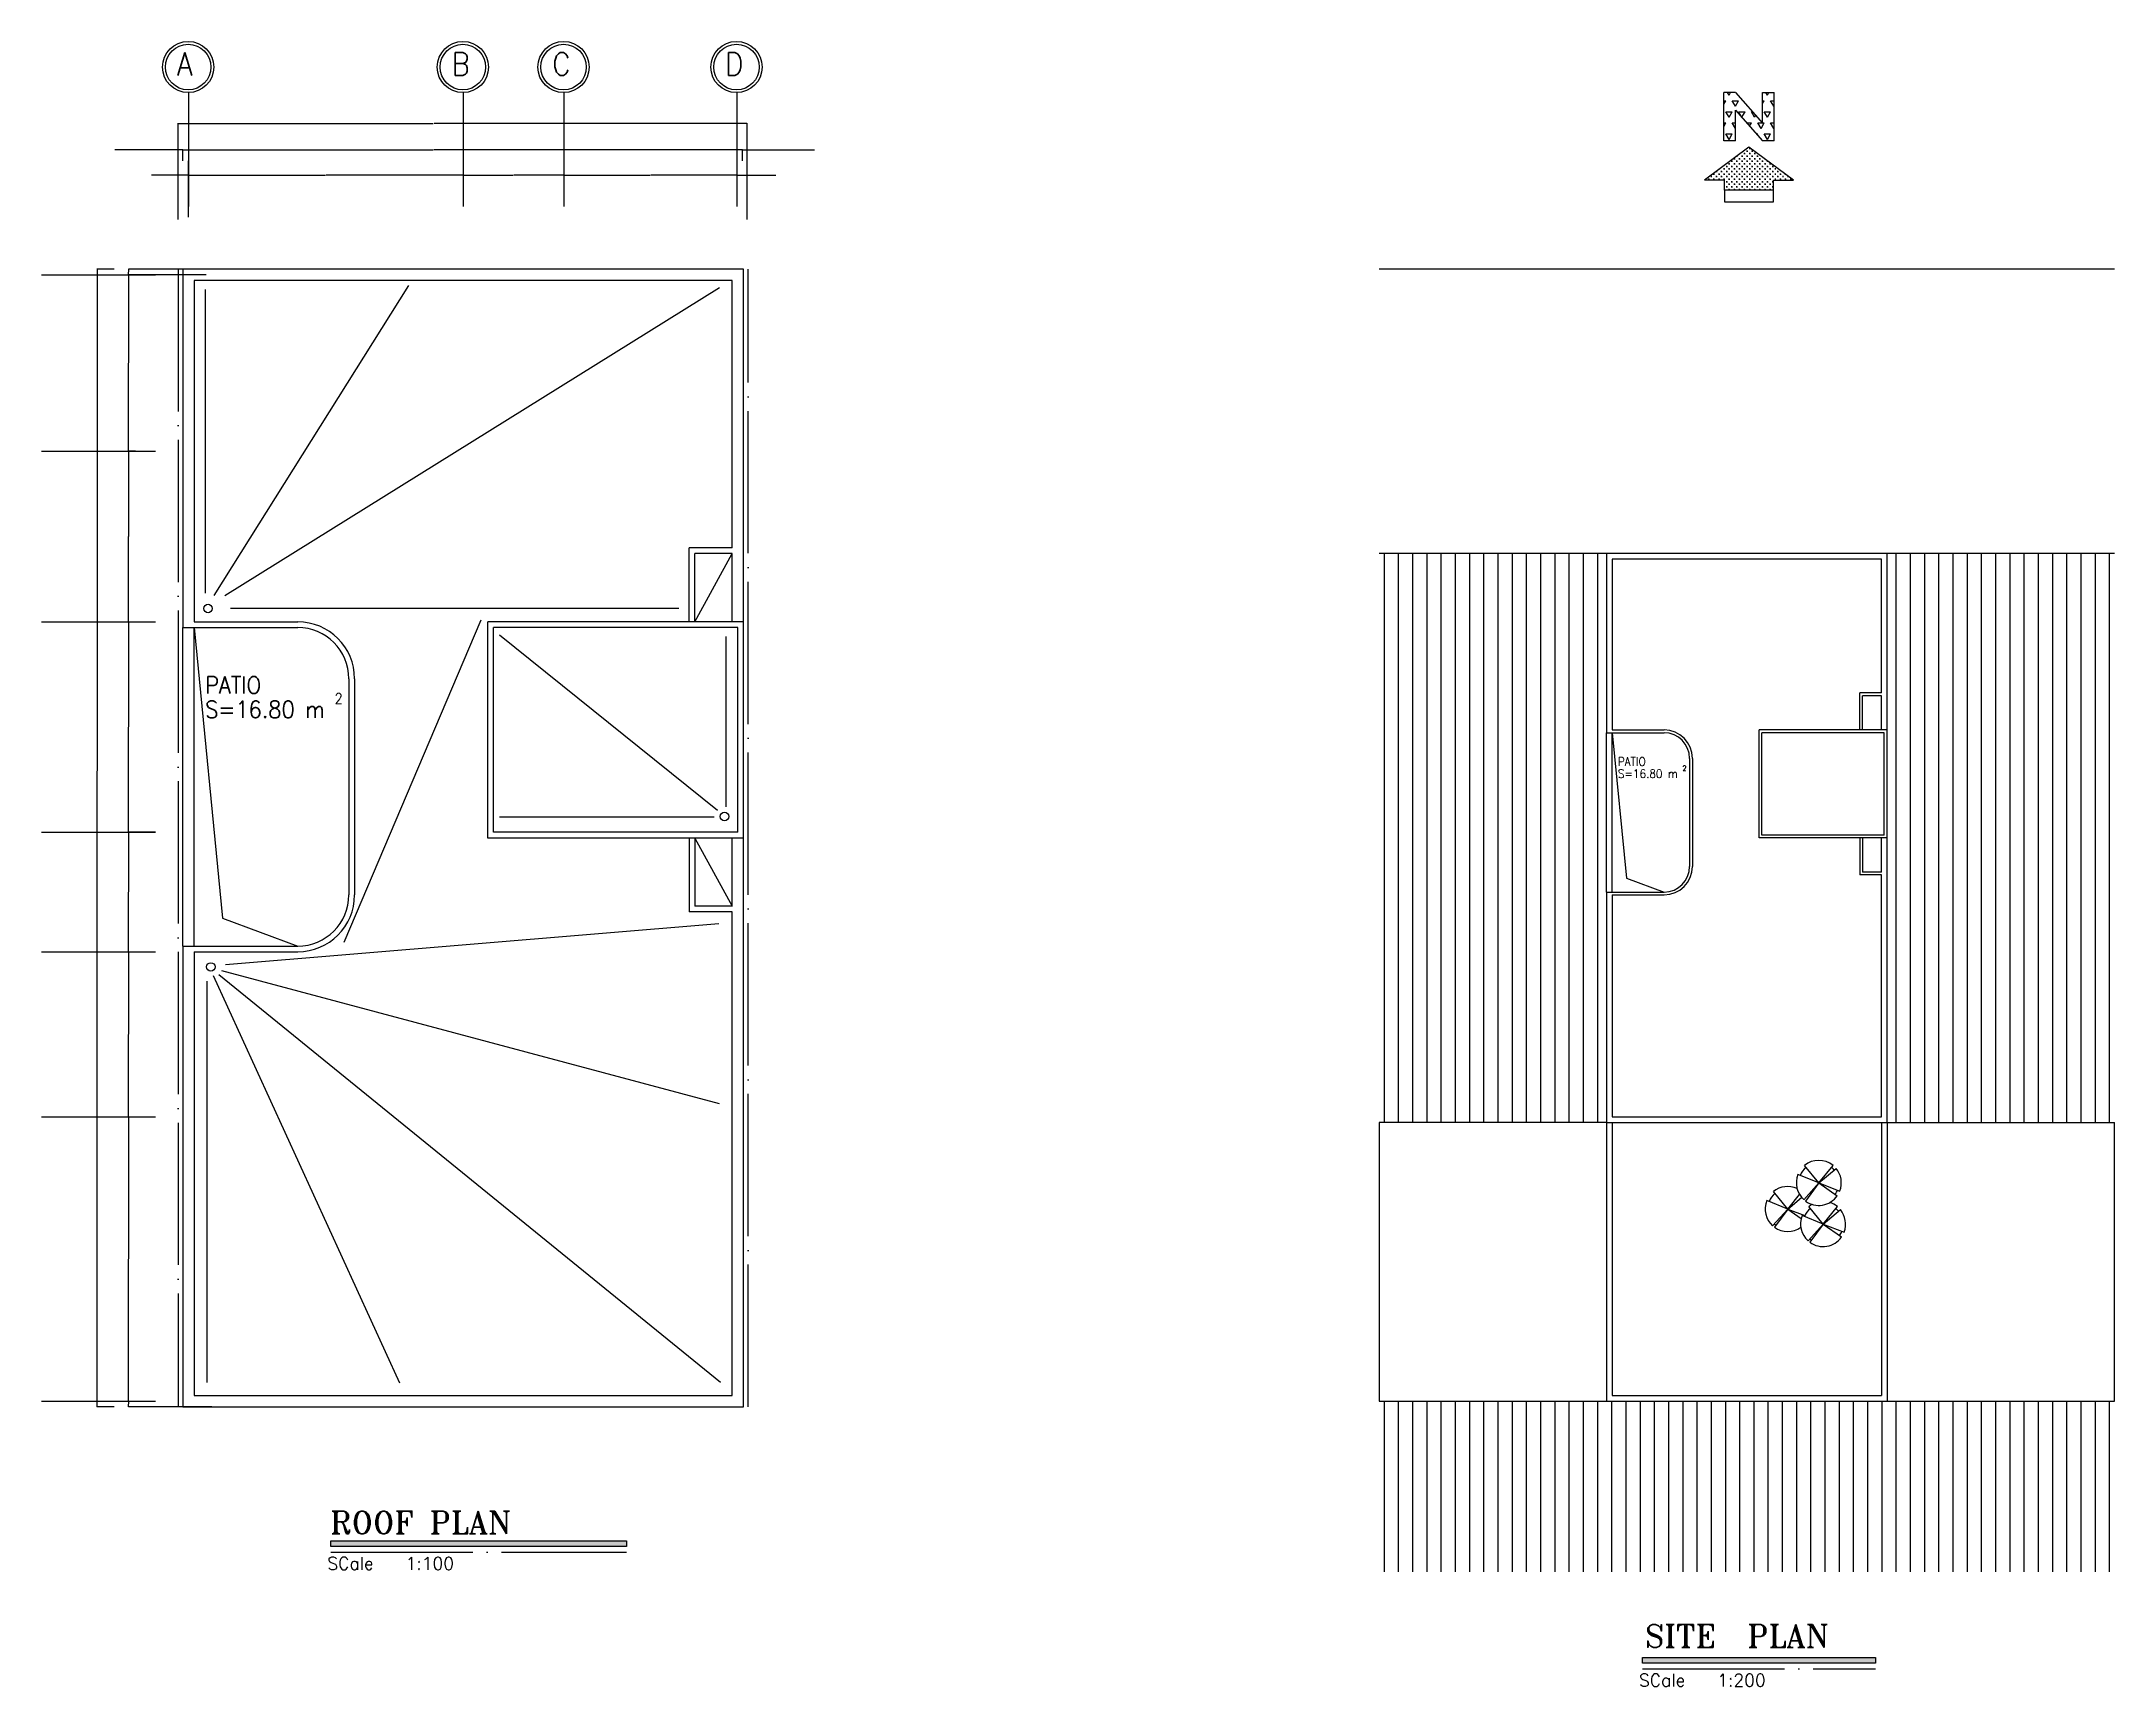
# Model space of a CAD drawing. Header units: millimetres. Extents: x 0 to 12169, y 6 to 10142.
# Drawn here: x 8525 to 12169, y 3379 to 6271 of the extents above; entities that cross this region are included whole.
import ezdxf

# ---------------------------------------------------------------- set-up
doc = ezdxf.new("R2010")
doc.units = ezdxf.units.MM
doc.header["$LTSCALE"] = 50
doc.header["$MEASUREMENT"] = 0
doc.linetypes.add('AXIS', pattern=[6, 5, -0.5, 0, -0.5])
doc.linetypes.add('DASHDOTX2', pattern=[50.8, 25.4, -12.7, 0, -12.7])
for name, color, linetype in [('1', 8, 'AXIS'), ('10', 10, 'Continuous'), ('2', 4, 'Continuous'), ('3', 3, 'Continuous'), ('4', 136, 'Continuous'), ('ax', 1, 'DASHDOTX2'), ('DIM', 8, 'Continuous'), ('HACH', 140, 'Continuous'), ('TREE', 11, 'Continuous'), ('TXT', 2, 'Continuous'), ('TXT-1', 2, 'Continuous')]:
    doc.layers.add(name, color=color, linetype=linetype)
doc.styles.add('ROMANS', font='ROMANS.shx', dxfattribs={"width": 0.9})
doc.styles.add('ROMANT', font='romant', dxfattribs={"height": 20})
doc.styles.get("Standard").update_dxf_attribs({"font": 'arial.ttf'})
doc.dimstyles.get("Standard").update_dxf_attribs({"dimtxt": 0.18, "dimasz": 0.18, "dimexe": 0.18, "dimexo": 0.0625, "dimgap": 0.09, "dimtad": 0, "dimtih": 1, "dimtoh": 1, "dimdec": 4, "dimzin": 0, "dimdsep": 46, "dimtxsty": 'Standard', "dimcen": 0.09, "dimadec": 0, "dimazin": 0, "dimtfac": 1, "dimtdec": 4, "dimtofl": 0, "dimtmove": 0, "dimatfit": 3, "dimfxl": 1, "dimtolj": 1, "dimtzin": 0, "dimarcsym": 0})

# ---------------------------------------------------------------- blocks, each defined once
blk = doc.blocks.new('*D66')
at = {"layer": 'DEFPOINTS', "color": 0, "transparency": 16777216}
for p in [(8666, 5250.9), (8666, 4880.9), (8677.6, 4880.9)]:
    blk.add_point(p, dxfattribs=at)
at = {"layer": 'DIM', "color": 0, "lineweight": -2, "transparency": 16777216}
for p, q in [((8666, 5250.9), (8677.8, 5250.9)), ((8677.6, 5250.7), (8677.6, 5066.1)), ((8677.6, 4881.1), (8677.6, 5065.7)), ((8666, 4880.9), (8677.8, 4880.9))]:
    blk.add_line(p, q, dxfattribs=at)
at = {"layer": 'DIM', "color": 0, "transparency": 16777216}
for points in [[(8677.6, 5250.7), (8677.6, 5250.7), (8677.6, 5250.9)], [(8677.6, 4881.1), (8677.6, 4881.1), (8677.6, 4880.9)]]:
    blk.add_solid(points, dxfattribs=at)
at = {"layer": 'DIM', "color": 0, "transparency": 16777216, "insert": (8677.6, 5065.9), "char_height": 0.18, "attachment_point": 5}
blk.add_mtext('\\A1;370.0000', dxfattribs=at)
blk = doc.blocks.new('*D67')
at = {"layer": 'DEFPOINTS', "color": 0, "transparency": 16777216}
for p in [(8622.3, 5870.9), (8652.6, 5870.9), (8652.6, 3870.9)]:
    blk.add_point(p, dxfattribs=at)
at = {"layer": 'DIM', "color": 0, "lineweight": -2, "transparency": 16777216}
for p, q in [((8652.5, 5870.9), (8622.2, 5870.9)), ((8622.3, 5870.7), (8622.3, 4988.9)), ((8622.3, 3871.1), (8622.3, 4988.6)), ((8652.5, 3870.9), (8622.2, 3870.9))]:
    blk.add_line(p, q, dxfattribs=at)
at = {"layer": 'DIM', "color": 0, "transparency": 16777216}
for points in [[(8622.3, 5870.7), (8622.4, 5870.7), (8622.3, 5870.9)], [(8622.3, 3871.1), (8622.4, 3871.1), (8622.3, 3870.9)]]:
    blk.add_solid(points, dxfattribs=at)
at = {"layer": 'DIM', "color": 0, "transparency": 16777216, "insert": (8622.3, 4988.8), "char_height": 0.18, "attachment_point": 5}
blk.add_mtext('\\A1;2000.0000', dxfattribs=at)
blk = doc.blocks.new('*D68')
at = {"layer": 'DEFPOINTS', "color": 0, "transparency": 16777216}
for p in [(8666, 4380.9), (8666, 3880.9), (8677.6, 3880.9)]:
    blk.add_point(p, dxfattribs=at)
at = {"layer": 'DIM', "color": 0, "lineweight": -2, "transparency": 16777216}
for p, q in [((8666, 4380.9), (8677.8, 4380.9)), ((8677.6, 4380.7), (8677.6, 4131.1)), ((8677.6, 3881.1), (8677.6, 4130.7)), ((8666, 3880.9), (8677.8, 3880.9))]:
    blk.add_line(p, q, dxfattribs=at)
at = {"layer": 'DIM', "color": 0, "transparency": 16777216}
for points in [[(8677.6, 4380.7), (8677.6, 4380.7), (8677.6, 4380.9)], [(8677.6, 3881.1), (8677.6, 3881.1), (8677.6, 3880.9)]]:
    blk.add_solid(points, dxfattribs=at)
at = {"layer": 'DIM', "color": 0, "transparency": 16777216, "insert": (8677.6, 4130.9), "char_height": 0.18, "attachment_point": 5}
blk.add_mtext('\\A1;500.0000', dxfattribs=at)
blk = doc.blocks.new('*D69')
at = {"layer": 'DEFPOINTS', "color": 0, "transparency": 16777216}
for p in [(8666, 3880.9), (8677.6, 3870.9), (8824.4, 3870.9)]:
    blk.add_point(p, dxfattribs=at)
at = {"layer": 'DIM', "color": 0, "lineweight": -2, "transparency": 16777216}
for p, q in [((8666, 3880.9), (8677.8, 3880.9)), ((8824.3, 3870.9), (8677.4, 3870.9)), ((8677.6, 3880.7), (8677.6, 3876.1)), ((8677.6, 3871.1), (8677.6, 3875.7))]:
    blk.add_line(p, q, dxfattribs=at)
at = {"layer": 'DIM', "color": 0, "transparency": 16777216}
for points in [[(8677.6, 3880.7), (8677.6, 3880.7), (8677.6, 3880.9)], [(8677.6, 3871.1), (8677.6, 3871.1), (8677.6, 3870.9)]]:
    blk.add_solid(points, dxfattribs=at)
at = {"layer": 'DIM', "color": 0, "transparency": 16777216, "insert": (8677.6, 3875.9), "char_height": 0.18, "attachment_point": 5}
blk.add_mtext('\\A1;10.0000', dxfattribs=at)
blk = doc.blocks.new('*D70')
at = {"layer": 'DEFPOINTS', "color": 0, "transparency": 16777216}
for p in [(8666, 4670.9), (8666, 4380.9), (8677.6, 4380.9)]:
    blk.add_point(p, dxfattribs=at)
at = {"layer": 'DIM', "color": 0, "lineweight": -2, "transparency": 16777216}
for p, q in [((8666, 4670.9), (8677.8, 4670.9)), ((8677.6, 4670.7), (8677.6, 4526.1)), ((8677.6, 4381.1), (8677.6, 4525.7)), ((8666, 4380.9), (8677.8, 4380.9))]:
    blk.add_line(p, q, dxfattribs=at)
at = {"layer": 'DIM', "color": 0, "transparency": 16777216}
for points in [[(8677.6, 4670.7), (8677.6, 4670.7), (8677.6, 4670.9)], [(8677.6, 4381.1), (8677.6, 4381.1), (8677.6, 4380.9)]]:
    blk.add_solid(points, dxfattribs=at)
at = {"layer": 'DIM', "color": 0, "transparency": 16777216, "insert": (8677.6, 4525.9), "char_height": 0.18, "attachment_point": 5}
blk.add_mtext('\\A1;290.0000', dxfattribs=at)
blk = doc.blocks.new('*D71')
at = {"layer": 'DEFPOINTS', "color": 0, "transparency": 16777216}
for p in [(8677.6, 4880.9), (8724.8, 4880.9), (8666, 4670.9)]:
    blk.add_point(p, dxfattribs=at)
at = {"layer": 'DIM', "color": 0, "lineweight": -2, "transparency": 16777216}
for p, q in [((8724.8, 4880.9), (8677.4, 4880.9)), ((8677.6, 4880.7), (8677.6, 4776.1)), ((8677.6, 4671.1), (8677.6, 4775.7)), ((8666, 4670.9), (8677.8, 4670.9))]:
    blk.add_line(p, q, dxfattribs=at)
at = {"layer": 'DIM', "color": 0, "transparency": 16777216}
for points in [[(8677.6, 4880.7), (8677.6, 4880.7), (8677.6, 4880.9)], [(8677.6, 4671.1), (8677.6, 4671.1), (8677.6, 4670.9)]]:
    blk.add_solid(points, dxfattribs=at)
at = {"layer": 'DIM', "color": 0, "transparency": 16777216, "insert": (8677.6, 4775.9), "char_height": 0.18, "attachment_point": 5}
blk.add_mtext('\\A1;210.0000', dxfattribs=at)
blk = doc.blocks.new('*D72')
at = {"layer": 'DEFPOINTS', "color": 0, "transparency": 16777216}
for p in [(9266.1, 6071.2), (9443.1, 6071.2), (9443.1, 6036.5)]:
    blk.add_point(p, dxfattribs=at)
at = {"layer": 'DIM', "color": 0, "lineweight": -2, "transparency": 16777216}
for p, q in [((9266.1, 6071.2), (9266.1, 6036.3)), ((9443.1, 6071.2), (9443.1, 6036.3)), ((9266.3, 6036.5), (9354, 6036.5)), ((9442.9, 6036.5), (9355.2, 6036.5))]:
    blk.add_line(p, q, dxfattribs=at)
at = {"layer": 'DIM', "color": 0, "transparency": 16777216}
for points in [[(9266.3, 6036.5), (9266.3, 6036.4), (9266.1, 6036.5)], [(9442.9, 6036.5), (9442.9, 6036.4), (9443.1, 6036.5)]]:
    blk.add_solid(points, dxfattribs=at)
at = {"layer": 'DIM', "color": 0, "transparency": 16777216, "insert": (9354.6, 6036.5), "char_height": 0.18, "attachment_point": 5}
blk.add_mtext('\\A1;177.0000', dxfattribs=at)
blk = doc.blocks.new('*D73')
at = {"layer": 'DEFPOINTS', "color": 0, "transparency": 16777216}
for p in [(9765.1, 6127.3), (8765.1, 5982.9), (9765.1, 5982.9)]:
    blk.add_point(p, dxfattribs=at)
at = {"layer": 'DIM', "color": 0, "lineweight": -2, "transparency": 16777216}
for p, q in [((8765.1, 5983), (8765.1, 6127.5)), ((8765.3, 6127.3), (9213.4, 6127.3)), ((9764.9, 6127.3), (9214.8, 6127.3)), ((9765.1, 5983), (9765.1, 6127.5))]:
    blk.add_line(p, q, dxfattribs=at)
at = {"layer": 'DIM', "color": 0, "transparency": 16777216}
for points in [[(8765.3, 6127.3), (8765.3, 6127.2), (8765.1, 6127.3)], [(9764.9, 6127.3), (9764.9, 6127.2), (9765.1, 6127.3)]]:
    blk.add_solid(points, dxfattribs=at)
at = {"layer": 'DIM', "color": 0, "transparency": 16777216, "insert": (9214.1, 6127.3), "char_height": 0.18, "attachment_point": 5}
blk.add_mtext('\\A1;1000.0000', dxfattribs=at)
blk = doc.blocks.new('*D74')
at = {"layer": 'DEFPOINTS', "color": 0, "transparency": 16777216}
for p in [(8773.1, 6061.5), (9757.1, 6081), (9757.1, 6061.5)]:
    blk.add_point(p, dxfattribs=at)
at = {"layer": 'DIM', "color": 0, "lineweight": -2, "transparency": 16777216}
for p, q in [((8773.1, 6061.5), (8773.1, 6081.2)), ((8773.3, 6081), (9213.5, 6081)), ((9756.9, 6081), (9214.7, 6081)), ((9757.1, 6061.5), (9757.1, 6081.2))]:
    blk.add_line(p, q, dxfattribs=at)
at = {"layer": 'DIM', "color": 0, "transparency": 16777216}
for points in [[(8773.3, 6081), (8773.3, 6081), (8773.1, 6081)], [(9756.9, 6081), (9756.9, 6081), (9757.1, 6081)]]:
    blk.add_solid(points, dxfattribs=at)
at = {"layer": 'DIM', "color": 0, "transparency": 16777216, "insert": (9214.1, 6081), "char_height": 0.18, "attachment_point": 5}
blk.add_mtext('\\A1;984.0000', dxfattribs=at)
blk = doc.blocks.new('*D75')
at = {"layer": 'DEFPOINTS', "color": 0, "transparency": 16777216}
for p in [(8783.1, 6071.2), (9266.1, 6071.2), (9266.1, 6036.5)]:
    blk.add_point(p, dxfattribs=at)
at = {"layer": 'DIM', "color": 0, "lineweight": -2, "transparency": 16777216}
for p, q in [((8783.1, 6071.2), (8783.1, 6036.3)), ((9266.1, 6071.2), (9266.1, 6036.3)), ((8783.3, 6036.5), (9024, 6036.5)), ((9265.9, 6036.5), (9025.2, 6036.5))]:
    blk.add_line(p, q, dxfattribs=at)
at = {"layer": 'DIM', "color": 0, "transparency": 16777216}
for points in [[(8783.3, 6036.5), (8783.3, 6036.4), (8783.1, 6036.5)], [(9265.9, 6036.5), (9265.9, 6036.4), (9266.1, 6036.5)]]:
    blk.add_solid(points, dxfattribs=at)
at = {"layer": 'DIM', "color": 0, "transparency": 16777216, "insert": (9024.6, 6036.5), "char_height": 0.18, "attachment_point": 5}
blk.add_mtext('\\A1;483.0000', dxfattribs=at)
blk = doc.blocks.new('*D76')
at = {"layer": 'DEFPOINTS', "color": 0, "transparency": 16777216}
for p in [(8773.1, 6081), (8773.1, 6061.5), (8765.1, 5957.9)]:
    blk.add_point(p, dxfattribs=at)
at = {"layer": 'DIM', "color": 0, "lineweight": -2, "transparency": 16777216}
for p, q in [((8765.1, 6081), (8653.8, 6081)), ((8765.1, 5958), (8765.1, 6081.2)), ((8772.9, 6081), (8765.3, 6081)), ((8773.1, 6061.5), (8773.1, 6081.2))]:
    blk.add_line(p, q, dxfattribs=at)
at = {"layer": 'DIM', "color": 0, "transparency": 16777216}
for points in [[(8765.3, 6081), (8765.3, 6081), (8765.1, 6081)], [(8772.9, 6081), (8772.9, 6081), (8773.1, 6081)]]:
    blk.add_solid(points, dxfattribs=at)
at = {"layer": 'DIM', "color": 0, "transparency": 16777216, "insert": (8653.3, 6081), "char_height": 0.18, "attachment_point": 5}
blk.add_mtext('\\A1;8cm joint', dxfattribs=at)
blk = doc.blocks.new('*D77')
at = {"layer": 'DEFPOINTS', "color": 0, "transparency": 16777216}
for p in [(8814.4, 5870.9), (8677.6, 5860.9), (8814.4, 5860.9)]:
    blk.add_point(p, dxfattribs=at)
at = {"layer": 'DIM', "color": 0, "lineweight": -2, "transparency": 16777216}
for p, q in [((8814.3, 5870.9), (8677.4, 5870.9)), ((8677.6, 5870.7), (8677.6, 5866.1)), ((8814.3, 5860.9), (8677.4, 5860.9)), ((8677.6, 5861.1), (8677.6, 5865.7))]:
    blk.add_line(p, q, dxfattribs=at)
at = {"layer": 'DIM', "color": 0, "transparency": 16777216}
for points in [[(8677.6, 5870.7), (8677.6, 5870.7), (8677.6, 5870.9)], [(8677.6, 5861.1), (8677.6, 5861.1), (8677.6, 5860.9)]]:
    blk.add_solid(points, dxfattribs=at)
at = {"layer": 'DIM', "color": 0, "transparency": 16777216, "insert": (8677.6, 5865.9), "char_height": 0.18, "attachment_point": 5}
blk.add_mtext('\\A1;10.0000', dxfattribs=at)
blk = doc.blocks.new('*D78')
at = {"layer": 'DEFPOINTS', "color": 0, "transparency": 16777216}
for p in [(8783.1, 6036.5), (8765.1, 5982.9), (8783.1, 5962.3)]:
    blk.add_point(p, dxfattribs=at)
at = {"layer": 'DIM', "color": 0, "lineweight": -2, "transparency": 16777216}
for p, q in [((8765.1, 6036.5), (8717.8, 6036.5)), ((8765.1, 5983), (8765.1, 6036.7)), ((8782.9, 6036.5), (8765.3, 6036.5)), ((8783.1, 5962.3), (8783.1, 6036.7))]:
    blk.add_line(p, q, dxfattribs=at)
at = {"layer": 'DIM', "color": 0, "transparency": 16777216}
for points in [[(8765.3, 6036.5), (8765.3, 6036.4), (8765.1, 6036.5)], [(8782.9, 6036.5), (8782.9, 6036.4), (8783.1, 6036.5)]]:
    blk.add_solid(points, dxfattribs=at)
at = {"layer": 'DIM', "color": 0, "transparency": 16777216, "insert": (8717.3, 6036.5), "char_height": 0.18, "attachment_point": 5}
blk.add_mtext('\\A1;18.0000', dxfattribs=at)
blk = doc.blocks.new('*D79')
at = {"layer": 'DEFPOINTS', "color": 0, "transparency": 16777216}
for p in [(9747.1, 6071.2), (9765.1, 6036.5), (9765.1, 5982.9)]:
    blk.add_point(p, dxfattribs=at)
at = {"layer": 'DIM', "color": 0, "lineweight": -2, "transparency": 16777216}
for p, q in [((9747.1, 6071.2), (9747.1, 6036.3)), ((9747.3, 6036.5), (9764.9, 6036.5)), ((9765.1, 5983), (9765.1, 6036.7)), ((9765.1, 6036.5), (9815.8, 6036.5))]:
    blk.add_line(p, q, dxfattribs=at)
at = {"layer": 'DIM', "color": 0, "transparency": 16777216}
for points in [[(9747.3, 6036.5), (9747.3, 6036.4), (9747.1, 6036.5)], [(9764.9, 6036.5), (9764.9, 6036.4), (9765.1, 6036.5)]]:
    blk.add_solid(points, dxfattribs=at)
at = {"layer": 'DIM', "color": 0, "transparency": 16777216, "insert": (9816.3, 6036.5), "char_height": 0.18, "attachment_point": 5}
blk.add_mtext('\\A1;18.0000', dxfattribs=at)
blk = doc.blocks.new('*D80')
at = {"layer": 'DEFPOINTS', "color": 0, "transparency": 16777216}
for p in [(9757.1, 6061.5), (9765.1, 6081), (9765.1, 5957.9)]:
    blk.add_point(p, dxfattribs=at)
at = {"layer": 'DIM', "color": 0, "lineweight": -2, "transparency": 16777216}
for p, q in [((9757.1, 6061.5), (9757.1, 6081.2)), ((9757.3, 6081), (9764.9, 6081)), ((9765.1, 5958), (9765.1, 6081.2)), ((9765.1, 6081), (9883.8, 6081))]:
    blk.add_line(p, q, dxfattribs=at)
at = {"layer": 'DIM', "color": 0, "transparency": 16777216}
for points in [[(9757.3, 6081), (9757.3, 6081), (9757.1, 6081)], [(9764.9, 6081), (9764.9, 6081), (9765.1, 6081)]]:
    blk.add_solid(points, dxfattribs=at)
at = {"layer": 'DIM', "color": 0, "transparency": 16777216, "insert": (9884.4, 6081), "char_height": 0.18, "attachment_point": 5}
blk.add_mtext('\\A1;8cm joint', dxfattribs=at)
blk = doc.blocks.new('*D81')
at = {"layer": 'DEFPOINTS', "color": 0, "transparency": 16777216}
for p in [(9443.1, 6071.2), (9747.1, 6071.2), (9747.1, 6036.5)]:
    blk.add_point(p, dxfattribs=at)
at = {"layer": 'DIM', "color": 0, "lineweight": -2, "transparency": 16777216}
for p, q in [((9443.1, 6071.2), (9443.1, 6036.3)), ((9747.1, 6071.2), (9747.1, 6036.3)), ((9443.3, 6036.5), (9594.5, 6036.5)), ((9746.9, 6036.5), (9595.7, 6036.5))]:
    blk.add_line(p, q, dxfattribs=at)
at = {"layer": 'DIM', "color": 0, "transparency": 16777216}
for points in [[(9443.3, 6036.5), (9443.3, 6036.4), (9443.1, 6036.5)], [(9746.9, 6036.5), (9746.9, 6036.4), (9747.1, 6036.5)]]:
    blk.add_solid(points, dxfattribs=at)
at = {"layer": 'DIM', "color": 0, "transparency": 16777216, "insert": (9595.1, 6036.5), "char_height": 0.18, "attachment_point": 5}
blk.add_mtext('\\A1;304.0000', dxfattribs=at)
blk = doc.blocks.new('TREE3')
at = {"layer": 'TREE'}
for p, q in [((-111.6, 32.5), (-153.5, 83.4)), ((-111.6, 32.5), (-69.7, 83.5)), ((-111.6, 32.5), (-60.9, 74.8)), ((-202.8, -44.1), (-244.8, 6.9)), ((-111.6, 32.5), (-172.8, 57.1)), ((-111.6, 32.5), (-155.6, -16.7)), ((-111.6, 32.5), (-150.3, -20.9)), ((-111.6, 32.5), (-57.5, -5.3)), ((-111.6, 32.5), (-50, 8.7)), ((-202.8, -44.1), (-264.1, -19.5)), ((-202.8, -44.1), (-246.9, -93.2)), ((-202.8, -44.1), (-241.6, -97.4)), ((-202.8, -44.1), (-168, -1.6)), ((-202.8, -44.1), (-162, -10)), ((-202.8, -44.1), (-152.4, -63.5)), ((-202.8, -44.1), (-163, -71.9)), ((-99, -88.1), (-140.9, -37.1)), ((-99, -88.1), (-57.1, -37.1)), ((-99, -88.1), (-48.3, -45.8)), ((-99, -88.1), (-160.2, -63.5)), ((-99, -88.1), (-143, -137.2)), ((-99, -88.1), (-137.7, -141.5)), ((-99, -88.1), (-44.9, -125.9)), ((-99, -88.1), (-37.4, -111.8))]:
    blk.add_line(p, q, dxfattribs=at)
for centre, radius, start, end in [((-111.6, 32.5), 58.8, 129.44765, 158.13811), ((-111.6, 32.5), 66, 50.64249, 129.44765), ((-111.6, 32.5), 58.8, 39.83801, 50.64249), ((-111.6, 32.5), 66, 338.89724, 39.83801), ((-202.8, -44.1), 58.8, 129.44765, 158.13811), ((-202.8, -44.1), 66, 65.46656, 129.44765), ((-111.6, 32.5), 66, 158.13811, 228.16179), ((-111.6, 32.5), 58.8, 325.05304, 338.89724), ((-202.8, -44.1), 66, 158.13811, 228.16179), ((-99, -88.1), 58.8, 129.44765, 158.13811), ((-111.6, 32.5), 66, 234.01772, 325.05304), ((-99, -88.1), 66, 119.21007, 129.44765), ((-202.8, -44.1), 66, 0.78148, 1.77103), ((-99, -88.1), 66, 50.64249, 72.71017), ((-99, -88.1), 58.8, 39.83801, 50.64249), ((-99, -88.1), 66, 338.89724, 39.83801), ((-202.8, -44.1), 58.8, 228.16179, 234.01772), ((-202.8, -44.1), 66, 234.01772, 305.77229), ((-99, -88.1), 66, 158.13811, 228.16179), ((-99, -88.1), 58.8, 325.05304, 338.89724), ((-99, -88.1), 58.8, 228.16179, 234.01772), ((-99, -88.1), 66, 234.01772, 325.05304)]:
    blk.add_arc(centre, radius, start, end, dxfattribs=at)
blk = doc.blocks.new('*D223')
at = {"layer": 'DEFPOINTS', "color": 0, "transparency": 16777216}
for p in [(8677.6, 5860.9), (8724.8, 5860.9), (8690.1, 5550.9)]:
    blk.add_point(p, dxfattribs=at)
at = {"layer": 'DIM', "color": 0, "lineweight": -2, "transparency": 16777216}
for p, q in [((8724.8, 5860.9), (8677.4, 5860.9)), ((8677.6, 5860.7), (8677.6, 5706.1)), ((8677.6, 5551.1), (8677.6, 5705.7)), ((8690, 5550.9), (8677.4, 5550.9))]:
    blk.add_line(p, q, dxfattribs=at)
at = {"layer": 'DIM', "color": 0, "transparency": 16777216}
for points in [[(8677.6, 5860.7), (8677.6, 5860.7), (8677.6, 5860.9)], [(8677.6, 5551.1), (8677.6, 5551.1), (8677.6, 5550.9)]]:
    blk.add_solid(points, dxfattribs=at)
at = {"layer": 'DIM', "color": 0, "transparency": 16777216, "insert": (8677.6, 5705.9), "char_height": 0.18, "attachment_point": 5}
blk.add_mtext('\\A1;310.0000', dxfattribs=at)
blk = doc.blocks.new('*D224')
at = {"layer": 'DEFPOINTS', "color": 0, "transparency": 16777216}
for p in [(8690.1, 5550.9), (8666, 5250.9), (8677.6, 5250.9)]:
    blk.add_point(p, dxfattribs=at)
at = {"layer": 'DIM', "color": 0, "lineweight": -2, "transparency": 16777216}
for p, q in [((8690, 5550.9), (8677.4, 5550.9)), ((8677.6, 5550.7), (8677.6, 5401.1)), ((8677.6, 5251.1), (8677.6, 5400.7)), ((8666, 5250.9), (8677.8, 5250.9))]:
    blk.add_line(p, q, dxfattribs=at)
at = {"layer": 'DIM', "color": 0, "transparency": 16777216}
for points in [[(8677.6, 5550.7), (8677.6, 5550.7), (8677.6, 5550.9)], [(8677.6, 5251.1), (8677.6, 5251.1), (8677.6, 5250.9)]]:
    blk.add_solid(points, dxfattribs=at)
at = {"layer": 'DIM', "color": 0, "transparency": 16777216, "insert": (8677.6, 5400.9), "char_height": 0.18, "attachment_point": 5}
blk.add_mtext('\\A1;300.0000', dxfattribs=at)

msp = doc.modelspace()

# ---------------------------------------------------------------- hatches: boundary and pattern name
at = {"layer": '10'}
h = msp.add_hatch(dxfattribs=at)
h.set_pattern_fill('ANSI31', color=256, scale=200, angle=45, style=0)
h.set_pattern_definition([(90, (20560.66, -4565.538), (-25, 5e-15), [])])
h.paths.add_polyline_path([(11276.36695, 5370.89339), (10876.36695, 5370.89339), (10876.36695, 4370.89339), (11276.36695, 4370.89339), (11276.36695, 4775.89339), (11276.36695, 5055.89339)])
h.paths.add_polyline_path([(12169.36695, 5370.89339), (11769.36695, 5370.89339), (11769.36695, 4370.89339), (12169.36695, 4370.89339)])
h.paths.add_polyline_path([(11769.36695, 3580.89339), (12169.36695, 3580.89339), (12169.36695, 3880.89339), (11769.36695, 3880.89339), (10876.36695, 3880.89339), (10876.36695, 3580.89339)])
at = {"layer": 'ax'}
h = msp.add_hatch(dxfattribs=at)
h.set_pattern_fill('TRIANG', color=256, scale=60, style=0)
h.set_pattern_definition([(60, (-33452.168, -12042.114), (-11.25, 19.4855716), [11.25, -11.25]), (120, (-33452.168, -12042.114), (-22.5, 1e-08), [11.25, -11.25]), (0, (-33457.793, -12032.371), (11.25, 19.4855716), [11.25, -11.25])])
h.paths.add_polyline_path([(11502.92107, 6181.39438), (11482.37813, 6181.39438), (11482.37813, 6096.57844), (11502.92107, 6096.57844), (11502.92107, 6150.37142), (11550.45739, 6096.57844), (11571.00033, 6096.57844), (11571.00033, 6181.39438), (11550.45739, 6181.39438), (11550.45739, 6127.6014)])
h = msp.add_hatch(dxfattribs=at)
h.set_pattern_fill('CROSS', color=256, scale=18, style=0)
h.set_pattern_definition([(0, (-15608.117, -4761.846), (4.5, 4.5), [2.25, -6.75]), (90, (-15606.992, -4762.971), (-4.5, 4.5), [2.25, -6.75])])
h.paths.add_polyline_path([(11526.68923, 6085.52443), (11448.58122, 6027.65328), (11483.68595, 6027.65328), (11483.68595, 6010.11656), (11569.69251, 6010.11656), (11569.69251, 6027.65328), (11604.79724, 6027.65328)])
at = {"layer": 'HACH'}
for points in [[(9033.24092, 3635.44932), (9553.21519, 3635.44932), (9553.21519, 3625.44932), (9033.24092, 3625.44932)], [(11339.28697, 3430.0528), (11749.31049, 3430.0528), (11749.31049, 3420.0528), (11339.28697, 3420.0528)]]:
    msp.add_hatch(color=256, dxfattribs=at).paths.add_polyline_path(points)

# ---------------------------------------------------------------- linework, layer by layer
at = {"layer": '1'}
for p, q in [((8765.10171, 5870.88849), (8765.10171, 3870.88849)), ((9767.10171, 3870.88849), (9767.10171, 5870.88849)), ((9033.24092, 3615.44932), (9553.21519, 3615.44932)), ((11339.28697, 3410.0528), (11749.31049, 3410.0528))]:
    msp.add_line(p, q, dxfattribs=at)
at = {"layer": '10'}
for p, q in [((8793.10171, 5240.88849), (8842.83092, 4730.19222)), ((11286.36695, 5055.89339), (11311.23156, 4800.54526)), ((11311.23156, 4800.54526), (11377.36695, 4775.89339)), ((8842.83092, 4730.19222), (8975.10171, 4680.88849))]:
    msp.add_line(p, q, dxfattribs=at)
for centre in [(8782.55234, 6226.27795), (9265.55234, 6226.27795), (9442.55234, 6226.27795), (9746.55234, 6226.27795)]:
    msp.add_circle(centre, 40, dxfattribs=at)
at = {"layer": '2'}
for p, q in [((8783.10171, 6181.14249), (8783.10171, 5980.88849)), ((9266.10171, 6181.28131), (9266.10171, 5980.88849)), ((9443.10171, 6181.14249), (9443.10171, 5980.88849)), ((9747.10171, 6181.14249), (9747.10171, 5980.88849)), ((8524.58917, 5860.88849), (8724.84318, 5860.88849)), ((8812.37372, 5835.48099), (8812.37372, 5301.37556)), ((9170.04877, 5842.19796), (8827.36021, 5297.42709)), ((9716.64314, 5837.94233), (8846.86902, 5296.45294)), ((8524.58917, 5550.88849), (8724.84318, 5550.88849)), ((9673.10171, 5250.88849), (9739.10171, 5370.88849)), ((8524.58917, 5250.88849), (8724.84318, 5250.88849)), ((9645.18859, 5274.3011), (8856.72482, 5274.3011)), ((9297.04527, 5254.11556), (9056.08225, 4687.16471)), ((8773.10171, 4680.88849), (8773.10171, 5240.88849)), ((8793.10171, 4680.88849), (8793.10171, 5240.88849)), ((9329.70501, 5227.97205), (9713.1202, 4919.83994)), ((9727.53425, 5225.09228), (9727.53425, 4925.59943)), ((11276.36695, 4775.89339), (11276.36695, 5055.89339)), ((11286.36695, 4775.89339), (11286.36695, 5055.89339)), ((9329.70501, 4908.321), (9707.35455, 4908.321)), ((8524.58917, 4880.88849), (8724.84318, 4880.88849)), ((9673.10171, 4870.88849), (9739.10171, 4750.88849)), ((9715.6333, 4719.76168), (8847.90419, 4647.76821)), ((8524.58917, 4670.88849), (8724.84318, 4670.88849)), ((9718.51613, 3913.43473), (8836.37296, 4630.48978)), ((9716.64894, 4403.40539), (8841.72017, 4637.24979)), ((8816.19318, 3913.43473), (8816.19318, 4618.97079)), ((9154.82179, 3912.33216), (8827.08923, 4628.48063)), ((8524.58917, 4380.88849), (8724.84318, 4380.88849)), ((11276.36695, 4370.89339), (11276.36695, 3880.89339)), ((11286.36695, 4370.89339), (11286.36695, 3890.89339)), ((11759.36695, 4370.89339), (11759.36695, 3890.89339)), ((11769.36695, 4370.89339), (11769.36695, 3880.89339)), ((8524.58917, 3880.88849), (8724.84318, 3880.88849)), ((11276.36695, 3880.89339), (11769.36695, 3880.89339)), ((11286.36695, 3890.89339), (11759.36695, 3890.89339))]:
    msp.add_line(p, q, dxfattribs=at)
for centre, radius in [((8782.55234, 6226.27795), 45), ((9265.55234, 6226.27795), 45), ((9442.55234, 6226.27795), 45), ((9746.55234, 6226.27795), 45), ((8817.40008, 5274.40366), 7.38392), ((9725.48867, 4908.6768), 7.38392), ((8822.32798, 4644.30695), 7.38392)]:
    msp.add_circle(centre, radius, dxfattribs=at)
at = {"layer": '3'}
for p, q in [((12169.36695, 5370.89339), (10876.36695, 5370.89339)), ((11276.36695, 5370.89339), (11276.36695, 5055.89339)), ((11286.36695, 5360.89339), (11286.36695, 5060.89339)), ((11759.36695, 5360.89339), (11286.36695, 5360.89339)), ((11759.36695, 5125.89339), (11759.36695, 5360.89339)), ((11769.36695, 4370.89339), (11769.36695, 5370.89339)), ((11759.36695, 5125.89339), (11721.36695, 5125.89339)), ((11721.36695, 5060.89339), (11721.36695, 5125.89339)), ((11759.36695, 5120.89339), (11726.36695, 5120.89339)), ((11726.36695, 5060.89339), (11726.36695, 5120.89339)), ((11759.36695, 5060.89339), (11759.36695, 5120.89339)), ((11276.36695, 5055.89339), (11377.36695, 5055.89339)), ((11286.36695, 5060.89339), (11377.36695, 5060.89339)), ((11769.36695, 5060.89339), (11544.36695, 5060.89339)), ((11544.36695, 4870.89339), (11544.36695, 5060.89339)), ((11549.36695, 5060.89339), (11544.36695, 5060.89339)), ((11549.36695, 4875.89339), (11549.36695, 5055.89339)), ((11764.36695, 5055.89339), (11549.36695, 5055.89339)), ((11764.36695, 4875.89339), (11764.36695, 5055.89339)), ((11422.36695, 5010.89339), (11422.36695, 4820.89339)), ((11427.36695, 5010.89339), (11427.36695, 4820.89339)), ((11544.36695, 4870.89339), (11544.36695, 4888.39339)), ((11769.36695, 4870.89339), (11544.36695, 4870.89339)), ((11549.36695, 4870.89339), (11544.36695, 4870.89339)), ((11764.36695, 4875.89339), (11549.36695, 4875.89339)), ((11721.36695, 4870.89339), (11721.36695, 4805.89339)), ((11726.36695, 4870.89339), (11726.36695, 4810.89339)), ((11759.36695, 4870.89339), (11726.36695, 4870.89339)), ((11759.36695, 4810.89339), (11759.36695, 4870.89339)), ((11276.36695, 4775.89339), (11276.36695, 4370.89339)), ((11276.36695, 4775.89339), (11377.36695, 4775.89339)), ((11759.36695, 4805.89339), (11721.36695, 4805.89339)), ((11759.36695, 4810.89339), (11726.36695, 4810.89339)), ((11759.36695, 4380.89339), (11759.36695, 4805.89339)), ((11286.36695, 4770.89339), (11286.36695, 4380.89339)), ((11286.36695, 4770.89339), (11377.36695, 4770.89339)), ((11286.36695, 4380.89339), (11759.36695, 4380.89339)), ((11276.36695, 4370.89339), (10876.36695, 4370.89339)), ((11276.36695, 4370.89339), (11769.36695, 4370.89339))]:
    msp.add_line(p, q, dxfattribs=at)
for centre, radius, start, end in [((11377.36695, 5010.89339), 50, 0, 90), ((11377.36695, 5010.89339), 45, 0, 90), ((11377.36695, 4820.89339), 50, 270, 0), ((11377.36695, 4820.89339), 45, 270, 0)]:
    msp.add_arc(centre, radius, start, end, dxfattribs=at)
at = {"layer": '4'}
for p, q in [((8773.10171, 5870.88849), (8773.10171, 5240.88849)), ((9759.10171, 5870.88849), (8773.10171, 5870.88849)), ((9759.10171, 3870.88849), (9759.10171, 5870.88849)), ((12169.36695, 5870.89339), (10876.36695, 5870.89339)), ((8793.10171, 5850.88849), (8793.10171, 5250.88849)), ((9739.10171, 5850.88849), (8793.10171, 5850.88849)), ((9739.10171, 5380.88849), (9739.10171, 5850.88849)), ((9663.10171, 5250.88849), (9663.10171, 5380.88849)), ((9739.10171, 5380.88849), (9663.10171, 5380.88849)), ((9673.10171, 5250.88849), (9673.10171, 5370.88849)), ((9739.10171, 5370.88849), (9673.10171, 5370.88849)), ((9739.10171, 5250.88849), (9739.10171, 5370.88849)), ((8793.10171, 5250.88849), (8975.10171, 5250.88849)), ((9309.10171, 4870.88849), (9309.10171, 5250.88849)), ((9319.10171, 5250.88849), (9309.10171, 5250.88849)), ((9759.10171, 5250.88849), (9309.10171, 5250.88849)), ((8773.10171, 5240.88849), (8975.10171, 5240.88849)), ((9319.10171, 4880.88849), (9319.10171, 5240.88849)), ((9749.10171, 5240.88849), (9319.10171, 5240.88849)), ((9749.10171, 4880.88849), (9749.10171, 5240.88849)), ((9065.10171, 5150.88849), (9065.10171, 4770.88849)), ((9075.10171, 5150.88849), (9075.10171, 4770.88849)), ((9309.10171, 4870.88849), (9309.10171, 4905.88849)), ((9319.10171, 4870.88849), (9309.10171, 4870.88849)), ((9759.10171, 4870.88849), (9309.10171, 4870.88849)), ((9749.10171, 4880.88849), (9319.10171, 4880.88849)), ((9663.10171, 4870.88849), (9663.10171, 4740.88849)), ((9739.10171, 4870.88849), (9673.10171, 4870.88849)), ((9673.10171, 4870.88849), (9673.10171, 4750.88849)), ((9739.10171, 4750.88849), (9739.10171, 4870.88849)), ((9739.10171, 4740.88849), (9663.10171, 4740.88849)), ((9739.10171, 4750.88849), (9673.10171, 4750.88849)), ((9739.10171, 3890.88849), (9739.10171, 4740.88849)), ((8773.10171, 4680.88849), (8773.10171, 3870.88849)), ((8773.10171, 4680.88849), (8975.10171, 4680.88849)), ((8793.10171, 4670.88849), (8793.10171, 3890.88849)), ((8793.10171, 4670.88849), (8975.10171, 4670.88849)), ((10876.36695, 4370.89339), (10876.36695, 3880.89339)), ((11769.36695, 4370.89339), (12169.36695, 4370.89339)), ((12169.36695, 3880.89339), (12169.36695, 4370.89339)), ((8773.10171, 3870.88849), (9759.10171, 3870.88849)), ((8793.10171, 3890.88849), (9739.10171, 3890.88849)), ((10876.36695, 3880.89339), (11276.36695, 3880.89339)), ((11769.36695, 3880.89339), (12169.36695, 3880.89339))]:
    msp.add_line(p, q, dxfattribs=at)
for centre, radius, start, end in [((8975.10171, 5150.88849), 100, 0, 90), ((8975.10171, 5150.88849), 90, 0, 90), ((8975.10171, 4770.88849), 100, 270, 0), ((8975.10171, 4770.88849), 90, 270, 0)]:
    msp.add_arc(centre, radius, start, end, dxfattribs=at)
at = {"layer": 'ax'}
for p, q in [((11502.92107, 6181.39438), (11482.37813, 6181.39438)), ((11482.37813, 6096.57844), (11482.37813, 6181.39438)), ((11502.92107, 6181.39438), (11550.45739, 6127.6014)), ((11550.45739, 6127.6014), (11550.45739, 6181.39438)), ((11550.45739, 6181.39438), (11571.00033, 6181.39438)), ((11571.00033, 6096.57844), (11571.00033, 6181.39438)), ((11502.92107, 6150.37142), (11550.45739, 6096.57844)), ((11502.92107, 6096.57844), (11502.92107, 6150.37142)), ((11502.92107, 6096.57844), (11482.37813, 6096.57844)), ((11571.00033, 6096.57844), (11550.45739, 6096.57844)), ((11526.68923, 6085.52443), (11448.58122, 6027.65328)), ((11604.79724, 6027.65328), (11526.68923, 6085.52443)), ((11483.68595, 6027.65328), (11448.58122, 6027.65328)), ((11483.68595, 6010.11656), (11483.68595, 6027.65328)), ((11569.69251, 6010.11656), (11569.69251, 6027.65328)), ((11569.69251, 6027.65328), (11604.79724, 6027.65328))]:
    msp.add_line(p, q, dxfattribs=at)
msp.add_lwpolyline([(11483.68595, 5989.07253), (11569.69251, 5989.07253), (11569.69251, 6010.11656), (11483.68595, 6010.11656)], close=True, dxfattribs=at)
at = {"layer": 'DIM', "color": 1}
msp.add_line((8783.10171, 6012.28572), (8783.10171, 6061.47736), dxfattribs=at)
at = {"layer": 'HACH'}
for points in [[(9033.24092, 3635.44932), (9553.21519, 3635.44932), (9553.21519, 3625.44932), (9033.24092, 3625.44932)], [(11339.28697, 3430.0528), (11749.31049, 3430.0528), (11749.31049, 3420.0528), (11339.28697, 3420.0528)]]:
    msp.add_lwpolyline(points, close=True, dxfattribs=at)

# ---------------------------------------------------------------- block references
at = {"layer": 'TREE', "xscale": 0.6, "yscale": 0.6, "zscale": 0.6}
msp.add_blockref('TREE3', (11716.37327, 4245.06066), dxfattribs=at)

# ---------------------------------------------------------------- texts
at = {"layer": 'DIM', "style": 'ROMANS', "width": 0.9}
for s, p in [('A', (8762.54928, 6211.62328)), ('B', (9245.54928, 6211.62328)), ('C', (9422.54928, 6211.62328)), ('D', (9726.54928, 6211.62328))]:
    msp.add_text(s, height=40, dxfattribs=at).set_placement(p)
at = {"layer": 'TXT', "style": 'ROMANT'}
for s, p in [('ROOF PLAN', (9031.98166, 3647.62134)), ('SITE  PLAN', (11343.52825, 3447.86876))]:
    msp.add_text(s, height=40, dxfattribs=at).set_placement(p)
at = {"layer": 'TXT-1', "style": 'ROMANS', "width": 0.9}
for s, height, p in [('PATIO', 30, (8812.39287, 5124.73954)), ('S=16.80 m', 30, (8812.39287, 5081.95082)), ('2', 18.45, (9039.95534, 5106.96404)), ('PATIO', 15, (11296.01253, 4997.81892)), ('2', 9.225, (11409.79377, 4988.93117)), ('S=16.80 m', 15, (11296.01253, 4976.42456))]:
    msp.add_text(s, height=height, dxfattribs=at).set_placement(p)
at = {"layer": 'TXT-1', "color": 125, "linetype": 'Continuous', "style": 'ROMANT'}
for s, p in [('SCale   1:100', (9027.2275, 3584.47664)), ('SCale   1:200', (11333.27355, 3379.08013))]:
    msp.add_text(s, height=22.05, dxfattribs=at).set_placement(p)

# ---------------------------------------------------------------- dimensions: what is measured, and where the dimension line sits
at = {"layer": 'DIM'}
for base, p1, p2, picture, middle in [((9765.10171, 6127.27284), (8765.10171, 5982.92991), (9765.10171, 5982.92991), '*D73', (9214.10171, 6127.27284)), ((9757.10171, 6081.0036), (8773.10171, 6061.47736), (9757.10171, 6061.47736), '*D74', (9214.10171, 6081.0036)), ((9765.10171, 6036.47736), (9747.10171, 6071.24355), (9765.10171, 5982.92991), '*D79', (9816.31181, 6036.47736)), ((8783.10171, 6036.47736), (8765.10171, 5982.92991), (8783.10171, 5962.28572), '*D78', (8717.32444, 6036.47736))]:
    dim = msp.add_linear_dim(base=base, p1=p1, p2=p2, dimstyle='Standard', dxfattribs=at)
    dim.commit()
    dim.dimension.update_dxf_attribs({"geometry": picture, "text_midpoint": middle, "dimtype": 160})
for base, p1, p2, picture, middle in [((8773.10171, 6081.0036), (8765.10171, 5957.92991), (8773.10171, 6061.47736), '*D76', (8653.25978, 6081.0036)), ((9765.10171, 6081.0036), (9757.10171, 6061.47736), (9765.10171, 5957.92991), '*D80', (9884.36893, 6081.0036))]:
    dim = msp.add_linear_dim(base=base, p1=p1, p2=p2, text='8cm joint', dimstyle='Standard', dxfattribs=at)
    dim.commit()
    dim.dimension.update_dxf_attribs({"geometry": picture, "text_midpoint": middle, "dimtype": 160})
for base, p1, p2, picture, middle in [((9266.10171, 6036.47736), (8783.10171, 6071.24355), (9266.10171, 6071.24355), '*D75', (9024.60171, 6036.47736)), ((9443.10171, 6036.47736), (9266.10171, 6071.24355), (9443.10171, 6071.24355), '*D72', (9354.60171, 6036.47736)), ((9747.10171, 6036.47736), (9443.10171, 6071.24355), (9747.10171, 6071.24355), '*D81', (9595.10171, 6036.47736))]:
    dim = msp.add_linear_dim(base=base, p1=p1, p2=p2, dimstyle='Standard', dxfattribs=at)
    dim.commit()
    dim.dimension.update_dxf_attribs({"geometry": picture, "text_midpoint": middle})
dim = msp.add_linear_dim(base=(8622.33712, 5870.88849), p1=(8652.58197, 3870.88849), p2=(8652.58197, 5870.88849), angle=90, dimstyle='Standard', dxfattribs=at)
dim.commit()
dim.dimension.update_dxf_attribs({"geometry": '*D67', "text_midpoint": (8622.33712, 4988.76569), "dimtype": 160})
for base, p1, p2, picture, middle in [((8677.58197, 5860.88849), (8814.37058, 5870.88849), (8814.37058, 5860.88849), '*D77', (8677.58197, 5865.88849)), ((8677.58197, 5860.88849), (8690.08197, 5550.88849), (8724.84318, 5860.88849), '*D223', (8677.58197, 5705.88849)), ((8677.58197, 5250.88849), (8690.08197, 5550.88849), (8665.98505, 5250.88849), '*D224', (8677.58197, 5400.88849)), ((8677.58197, 4880.88849), (8665.98505, 5250.88849), (8665.98505, 4880.88849), '*D66', (8677.58197, 5065.88849)), ((8677.58197, 4880.88849), (8665.98505, 4670.88849), (8724.84318, 4880.88849), '*D71', (8677.58197, 4775.88849)), ((8677.58197, 4380.88849), (8665.98505, 4670.88849), (8665.98505, 4380.88849), '*D70', (8677.58197, 4525.88849)), ((8677.58197, 3880.88849), (8665.98505, 4380.88849), (8665.98505, 3880.88849), '*D68', (8677.58197, 4130.88849)), ((8677.58197, 3870.88849), (8665.98505, 3880.88849), (8824.37058, 3870.88849), '*D69', (8677.58197, 3875.88849))]:
    dim = msp.add_linear_dim(base=base, p1=p1, p2=p2, angle=90, dimstyle='Standard', dxfattribs=at)
    dim.commit()
    dim.dimension.update_dxf_attribs({"geometry": picture, "text_midpoint": middle})

doc.saveas('drawing.dxf')
